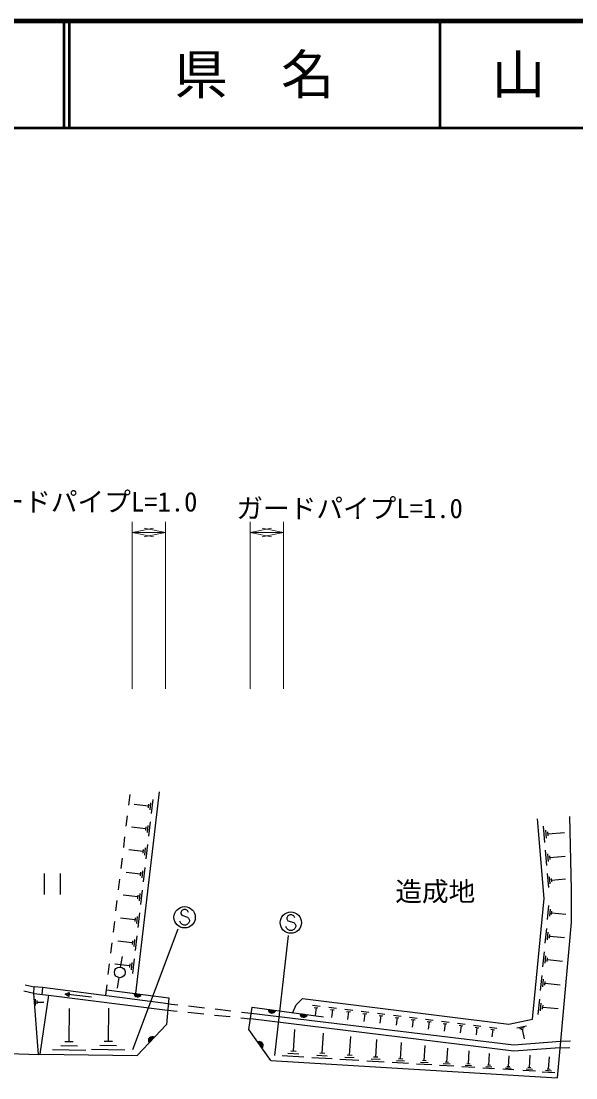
# Model space of a CAD drawing. Units: millimetres, scale not verified. Extents: x 40000 to 680000, y 20000 to 380000.
# Drawn here: x 293763 to 345763, y 280831 to 380000 of the extents above; entities that cross this region are included whole.
import ezdxf
from ezdxf.enums import TextEntityAlignment as Align

# ---------------------------------------------------------------- set-up
doc = ezdxf.new("R2010")
doc.units = ezdxf.units.MM
doc.header["$LTSCALE"] = 1000
for name, color, linetype, lineweight in [('M-BGD', 7, 'Continuous', 25), ('M-BMK-HTXT', 7, 'Continuous', 13), ('M-STR-HTXT', 7, 'Continuous', 13), ('M-STR-STRC', 7, 'Continuous', 25), ('M-TTL', 2, 'Continuous', 140), ('M-TTL-LINE', 7, 'Continuous', 50)]:
    doc.layers.add(name, color=color, linetype=linetype, lineweight=lineweight)
doc.layers.add('M-TTL-TXT', color=7, linetype='Continuous')
doc.styles.add('ＭＳ ゴシック', font='')
doc.styles.get('ＭＳ ゴシック').set_extended_font_data('MS Gothic')

msp = doc.modelspace()

# ---------------------------------------------------------------- linework, layer by layer
at = {"layer": 'M-BGD'}
for p, q in [((306690, 307685), (304478, 288753)), ((303855, 306424), (303975, 307417)), ((305693, 306336), (304366, 306491)), ((305712, 306502), (305673, 306170)), ((305897, 306648), (305820, 305985)), ((306102, 306960), (305947, 305634)), ((303615, 304438), (303735, 305431)), ((305649, 304529), (305571, 303862)), ((305854, 304843), (305699, 303509)), ((342850, 302926), (342717, 304458)), ((305443, 304215), (304110, 304371)), ((305463, 304382), (305424, 304048)), ((343008, 303325), (342942, 304091)), ((343183, 303534), (343150, 303917)), ((343166, 303725), (344699, 303859)), ((303375, 302453), (303495, 303446)), ((305606, 302718), (305450, 301378)), ((305193, 302087), (303853, 302244)), ((305213, 302255), (305173, 301920)), ((305400, 302403), (305321, 301733)), ((343039, 300763), (342915, 302184)), ((343185, 301134), (343123, 301845)), ((343347, 301327), (343316, 301682)), ((343332, 301505), (344753, 301629)), ((303135, 300467), (303255, 301460)), ((305357, 300587), (305200, 299240)), ((295925, 300024), (295925, 298024)), ((297425, 300024), (297425, 298024)), ((304942, 299953), (303595, 300111)), ((304961, 300121), (304922, 299785)), ((305149, 300270), (305071, 299597)), ((343218, 298705), (343103, 300019)), ((343354, 299048), (343296, 299705)), ((343504, 299226), (343475, 299555)), ((343490, 299391), (344804, 299505)), ((302895, 298482), (303015, 299474)), ((304690, 297812), (303336, 297970)), ((304710, 297981), (304670, 297643)), ((304899, 298131), (304820, 297454)), ((305107, 298449), (304949, 297096)), ((302654, 296496), (302775, 297489)), ((343115, 295685), (343246, 297005)), ((343313, 295999), (343378, 296659)), ((304437, 295664), (303077, 295823)), ((304457, 295834), (304417, 295494)), ((304647, 295984), (304567, 295304)), ((304857, 296305), (304698, 294944)), ((343494, 296148), (343527, 296478)), ((343511, 296313), (344830, 296182)), ((302414, 294511), (302534, 295503)), ((342896, 293467), (343033, 294855)), ((304184, 293509), (302816, 293669)), ((304204, 293680), (304164, 293338)), ((304394, 293831), (304315, 293148)), ((304605, 294153), (304446, 292786)), ((343104, 293797), (343173, 294491)), ((343295, 293953), (343329, 294300)), ((343312, 294126), (344700, 293989)), ((302174, 292525), (302294, 293518)), ((342678, 291257), (342817, 292662)), ((303090, 291223), (303257, 292209)), ((304141, 291671), (304061, 290984)), ((304353, 291995), (304193, 290620)), ((342888, 291591), (342957, 292293)), ((343081, 291749), (343116, 292100)), ((343098, 291925), (344504, 291786)), ((301934, 290539), (302054, 291532)), ((303929, 291348), (302555, 291508)), ((303949, 291519), (303909, 291176)), ((302924, 290237), (302761, 289250)), ((342458, 289030), (342598, 290452)), ((342671, 289368), (342741, 290079)), ((342866, 289528), (342901, 289884)), ((342883, 289706), (344306, 289566)), ((294967, 288759), (294000, 288960)), ((294139, 289558), (294989, 289381)), ((295760, 289326), (294989, 289381)), ((297881, 288692), (298276, 288834)), ((300364, 288397), (297881, 288692)), ((298231, 288462), (297881, 288692)), ((298276, 288834), (298231, 288462)), ((301711, 288552), (301761, 289102)), ((301761, 289102), (301814, 289547)), ((295120, 287608), (295098, 288227)), ((295269, 287768), (295258, 288078)), ((295264, 287923), (295883, 287944)), ((296333, 288581), (307495, 287178)), ((307548, 287794), (308462, 287690)), ((321064, 287651), (321797, 287559)), ((342236, 286786), (342378, 288225)), ((342451, 287128), (342522, 287848)), ((342649, 287290), (342685, 287650)), ((298262, 284214), (298306, 287343)), ((301936, 284241), (301980, 287370)), ((307495, 287178), (308395, 287086)), ((309389, 286984), (310882, 286832)), ((309456, 287577), (310946, 287407)), ((311876, 286730), (313369, 286578)), ((311940, 287294), (313430, 287125)), ((314424, 287012), (315338, 286908)), ((321224, 287444), (321591, 287399)), ((321408, 287422), (321316, 286688)), ((322593, 287460), (323322, 287370)), ((322753, 287255), (323117, 287210)), ((322935, 287233), (322844, 286504)), ((324118, 287271), (324843, 287180)), ((324277, 287067), (324639, 287022)), ((324458, 287044), (324368, 286319)), ((325639, 287081), (326360, 286992)), ((325797, 286879), (326157, 286834)), ((325977, 286856), (325887, 286136)), ((327156, 286893), (327872, 286803)), ((327313, 286691), (327671, 286647)), ((327492, 286669), (327402, 285952)), ((328668, 286704), (329380, 286616)), ((342667, 287470), (344106, 287328)), ((314363, 286476), (315263, 286384)), ((328824, 286504), (329180, 286460)), ((329002, 286482), (328913, 285770)), ((330176, 286517), (330884, 286429)), ((330331, 286318), (330685, 286274)), ((330508, 286296), (330420, 285588)), ((331680, 286330), (332384, 286242)), ((331834, 286132), (332186, 286088)), ((332010, 286110), (331923, 285406)), ((333180, 286143), (333880, 286056)), ((333333, 285946), (333683, 285903)), ((333508, 285924), (333421, 285225)), ((334676, 285957), (335372, 285870)), ((334828, 285761), (335176, 285718)), ((335002, 285740), (334916, 285044)), ((336168, 285771), (336859, 285685)), ((340238, 285516), (341122, 285701)), ((319288, 283333), (319411, 285371)), ((321987, 283137), (322102, 285039)), ((324558, 282950), (324665, 284724)), ((336319, 285577), (336665, 285534)), ((336492, 285555), (336406, 284864)), ((337655, 285586), (338342, 285501)), ((337805, 285393), (338149, 285350)), ((337977, 285371), (337892, 284684)), ((340482, 285452), (340924, 285544)), ((340616, 285364), (340837, 285411)), ((340727, 285387), (340912, 284503)), ((299039, 283812), (297474, 283834)), ((298653, 284208), (297871, 284219)), ((302713, 283839), (301148, 283861)), ((302327, 284236), (301545, 284247)), ((327006, 282771), (327106, 284423)), ((329338, 282601), (329430, 284137)), ((331559, 282440), (331645, 283864)), ((344336, 284274), (344004, 280831)), ((344276, 283652), (345199, 283692)), ((344336, 284274), (345254, 284312)), ((299816, 283410), (296687, 283454)), ((303489, 283437), (300360, 283481)), ((320276, 282763), (318239, 282885)), ((319782, 283048), (318763, 283109)), ((319543, 283318), (319033, 283349)), ((322910, 282604), (321007, 282718)), ((322448, 282870), (321497, 282928)), ((322225, 283122), (321749, 283151)), ((324988, 282701), (324101, 282755)), ((324779, 282936), (324336, 282963)), ((327212, 282759), (326800, 282784)), ((333674, 282286), (333754, 283604)), ((335689, 282139), (335762, 283357)), ((337608, 281999), (337676, 283121)), ((339436, 281866), (339498, 282897)), ((341411, 281783), (341482, 282958)), ((343211, 281640), (343282, 282814)), ((317161, 282449), (344004, 280831)), ((325418, 282453), (323644, 282560)), ((327807, 282309), (326155, 282408)), ((327407, 282540), (326581, 282590)), ((330082, 282171), (328547, 282264)), ((329710, 282386), (328943, 282433)), ((329530, 282590), (329146, 282613)), ((332250, 282041), (330825, 282127)), ((331904, 282240), (331192, 282283)), ((331737, 282429), (331381, 282450)), ((334314, 281916), (332995, 281996)), ((333994, 282101), (333335, 282141)), ((333839, 282276), (333509, 282296)), ((336280, 281798), (335062, 281871)), ((335984, 281968), (335375, 282005)), ((335841, 282130), (335537, 282148)), ((338152, 281685), (337030, 281753)), ((337880, 281842), (337319, 281876)), ((337748, 281991), (337468, 282008)), ((339685, 281722), (339170, 281753)), ((339564, 281858), (339307, 281874)), ((341696, 281619), (341109, 281654)), ((341558, 281774), (341264, 281792)), ((343358, 281631), (343064, 281648)), ((339935, 281577), (338905, 281639)), ((341981, 281454), (340806, 281525)), ((343780, 281310), (342606, 281381)), ((343496, 281475), (342908, 281510))]:
    msp.add_line(p, q, dxfattribs=at)
for points in [[(341688, 286331), (342808, 297655), (342156, 305128)], [(345161, 305362), (345328, 298497), (345328, 295402), (344336, 284274)], [(292642, 283110), (295389, 283027), (294967, 288759), (294989, 289381)], [(294967, 288759), (296333, 288581), (295522, 283049)], [(307548, 287794), (295760, 289326), (295692, 288665)], [(301761, 289102), (307596, 288353), (307380, 285841), (304626, 282921)], [(319245, 286951), (319549, 287682), (320127, 288271)], [(320127, 288271), (339467, 285865), (341688, 286331)], [(317161, 282449), (315117, 285371), (315417, 287460), (322105, 286571)], [(315338, 286908), (339954, 283931), (344336, 284274)], [(344276, 283652), (339935, 283346), (315263, 286384)], [(295389, 283027), (295522, 283049), (304626, 282921)]]:
    msp.add_lwpolyline(points, dxfattribs=at)
msp.add_circle((303006, 290730), 500, dxfattribs=at)
for centre, radius, start, end in [((304685, 288781), 354, 181.49349, 343.89866), ((304685, 288781), 283, 183.71752, 341.67463), ((304685, 288781), 212, 187.46385, 337.9283), ((304685, 288781), 142, 195.17558, 330.21657), ((304685, 288781), 100, 205.49324, 319.89891), ((317281, 287267), 354, 181.22771, 343.63288), ((317281, 287267), 283, 183.45174, 341.40885), ((317281, 287267), 212, 187.19807, 337.66252), ((317281, 287267), 142, 194.9098, 329.95079), ((317281, 287267), 100, 205.22746, 319.63313), ((320255, 286871), 354, 181.22771, 343.63288), ((320255, 286871), 283, 183.45174, 341.40885), ((320255, 286871), 212, 187.19807, 337.66252), ((320255, 286871), 142, 194.9098, 329.95079), ((320255, 286871), 100, 205.22746, 319.63313), ((306042, 284344), 354, 55.47509, 217.88027), ((306042, 284344), 283, 57.69913, 215.65623), ((306042, 284344), 212, 61.44545, 211.9099), ((306042, 284344), 142, 69.15718, 204.19817), ((306042, 284344), 100, 79.47485, 193.88051), ((316095, 283879), 354, 313.77481, 116.17999), ((316095, 283879), 283, 315.99885, 113.95595), ((316095, 283879), 212, 319.74517, 110.20962), ((316095, 283879), 142, 327.4569, 102.49789), ((316095, 283879), 100, 337.77456, 92.18023)]:
    msp.add_arc(centre, radius, start, end, dxfattribs=at)
at = {"layer": 'M-STR-HTXT'}
for p, q in [((304179, 317338), (304179, 333010)), ((304179, 332010), (306179, 332410)), ((307301, 332010), (305301, 332410)), ((307301, 317338), (307301, 333010)), ((315230, 317338), (315230, 333010)), ((315230, 332010), (317230, 332410)), ((318352, 332010), (316352, 332410)), ((318352, 317338), (318352, 333010)), ((304179, 332010), (307301, 332010)), ((304179, 332010), (306179, 331610)), ((307301, 332010), (305301, 331610)), ((315230, 332010), (318352, 332010)), ((315230, 332010), (317230, 331610)), ((318352, 332010), (316352, 331610))]:
    msp.add_line(p, q, dxfattribs=at)
at = {"layer": 'M-STR-STRC'}
for p, q in [((308817, 296539), (308726, 296357)), ((308999, 296630), (308817, 296539)), ((309181, 296630), (308999, 296630)), ((309362, 296539), (309181, 296630)), ((309453, 296357), (309362, 296539)), ((308726, 295357), (308635, 295539)), ((308726, 296357), (308726, 296266)), ((308726, 296266), (308817, 296085)), ((308817, 296085), (309362, 295903)), ((309362, 295903), (309453, 295812)), ((309453, 295812), (309544, 295630)), ((309544, 295539), (309453, 295357)), ((309544, 295630), (309544, 295539)), ((318771, 296033), (318680, 295851)), ((318680, 295851), (318680, 295760)), ((318680, 295760), (318771, 295578)), ((318953, 296124), (318771, 296033)), ((318771, 295578), (319317, 295397)), ((319135, 296124), (318953, 296124)), ((319317, 296033), (319135, 296124)), ((319408, 295851), (319317, 296033)), ((308456, 294798), (304207, 283475)), ((308817, 295266), (308726, 295357)), ((308999, 295176), (308817, 295266)), ((309181, 295176), (308999, 295176)), ((309362, 295266), (309181, 295176)), ((309453, 295357), (309362, 295266)), ((318680, 294851), (318589, 295033)), ((318771, 294760), (318680, 294851)), ((318953, 294669), (318771, 294760)), ((319135, 294669), (318953, 294669)), ((319317, 294760), (319135, 294669)), ((319317, 295397), (319408, 295306)), ((319408, 294851), (319317, 294760)), ((319408, 295306), (319499, 295124)), ((319499, 295033), (319408, 294851)), ((319499, 295124), (319499, 295033)), ((318796, 294198), (317521, 282923))]:
    msp.add_line(p, q, dxfattribs=at)
for centre in [(309090, 295903), (319044, 295397)]:
    msp.add_circle(centre, 1000, dxfattribs=at)
at = {"layer": 'M-TTL'}
msp.add_line((680000, 380000), (40000, 380000), dxfattribs=at)
at = {"layer": 'M-TTL-LINE'}
for p, q in [((297750, 380000), (297750, 370000)), ((298250, 380000), (298250, 370000)), ((333000, 380000), (333000, 370000)), ((40000, 370000), (680000, 370000))]:
    msp.add_line(p, q, dxfattribs=at)

# ---------------------------------------------------------------- texts
at = {"layer": 'M-BMK-HTXT', "style": 'ＭＳ ゴシック'}
msp.add_text('造成地', height=1833, dxfattribs=at).set_placement((332588, 298324), align=Align.MIDDLE_CENTER)
at = {"layer": 'M-STR-HTXT', "style": 'ＭＳ ゴシック'}
for p in [(299666, 333429), (324552, 332810)]:
    msp.add_text('ガードパイプL=1.0', height=1833, dxfattribs=at).set_placement(p, align=Align.BOTTOM_CENTER)
at = {"layer": 'M-TTL-TXT', "style": 'ＭＳ ゴシック'}
for s, p in [('県\u3000名', (315625, 375000)), ('山\u3000口\u3000県', (350375, 375000))]:
    msp.add_text(s, height=3666, dxfattribs=at).set_placement(p, align=Align.MIDDLE_CENTER)

doc.saveas('drawing.dxf')
